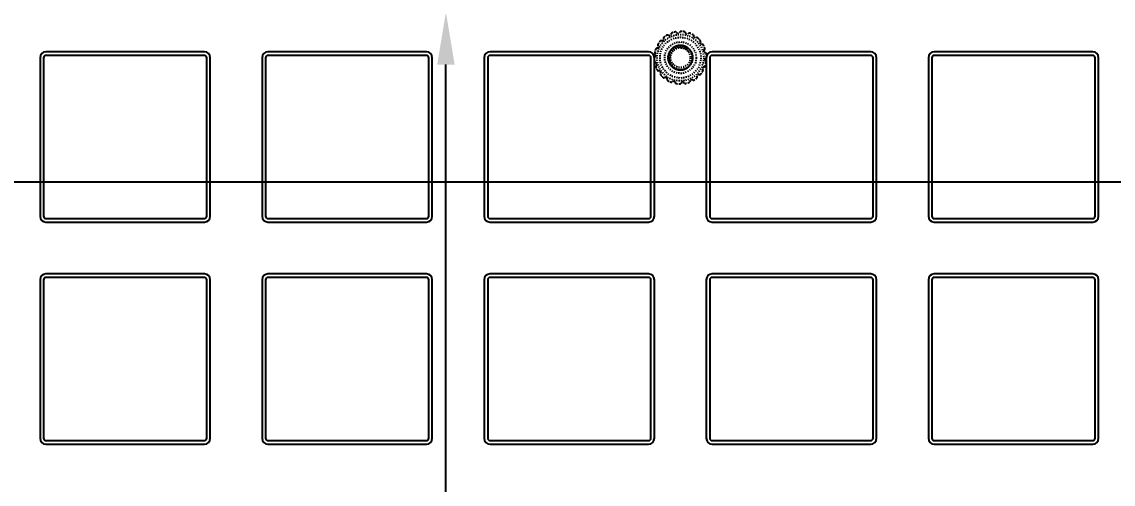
# Model space of a CAD drawing. Header units: inches. Extents: x 1493 to 1950, y -14 to 309.
# Drawn here: x 1706.8 to 1800.4, y 201.1 to 240.8 of the extents above; entities that cross this region are included whole.
import ezdxf

# ---------------------------------------------------------------- set-up
doc = ezdxf.new("R2010")
doc.units = ezdxf.units.IN
doc.header["$LTSCALE"] = 0.909449
doc.header["$MEASUREMENT"] = 0
doc.header["$PDMODE"] = 3
doc.header["$PDSIZE"] = 0.3125
doc.linetypes.add('HIDDEN', pattern=[0.2, 0.1, -0.1])
doc.linetypes.add('PHANTOM', pattern=[0.8, 0.45, -0.05, 0.1, -0.05, 0.1, -0.05])
doc.layers.get('0').update_dxf_attribs({"linetype": 'CONTINUOUS'})
doc.layers.get('Defpoints').update_dxf_attribs({"linetype": 'CONTINUOUS'})
doc.layers.add('DEFAULT_2', color=8, linetype='HIDDEN')
doc.layers.add('DEFAULT_3', color=7, linetype='PHANTOM')
doc.styles.get("Standard").update_dxf_attribs({"font": 'txt', "width": 0.8})
doc.dimstyles.get("Standard").update_dxf_attribs({"dimtxt": 6, "dimasz": 4.5, "dimexe": 1, "dimexo": 1, "dimgap": 0.09, "dimtad": 0, "dimzin": 1, "dimdsep": 46, "dimtxsty": 'Standard', "dimcen": 0.09, "dimclrd": 5, "dimclre": 5, "dimclrt": 1, "dimadec": 0, "dimazin": 0, "dimtp": 0.01, "dimtm": 0.01, "dimtfac": 1, "dimtofl": 0, "dimtmove": 0, "dimatfit": 3, "dimfxl": 0, "dimtolj": 1, "dimtzin": 4, "dimarcsym": 0})

# ---------------------------------------------------------------- blocks, each defined once
blk = doc.blocks.new('*D12')
at = {"layer": 'DEFAULT_3', "color": 3, "linetype": 'ByBlock', "lineweight": -2}
for p, q in [((1590.42, 219.292), (1590.42, 228.021)), ((1590.42, 227.021), (1585.92, 227.021)), ((1855.37, 227.021), (1594.92, 227.021)), ((1859.87, 226.292), (1859.87, 226.021))]:
    blk.add_line(p, q, dxfattribs=at)
at = {"layer": 'DEFAULT_3', "color": 3, "linetype": 'ByBlock'}
for points in [[(1594.92, 227.771), (1594.92, 226.271), (1590.42, 227.021)], [(1855.37, 226.271), (1855.37, 227.771), (1859.87, 227.021)]]:
    blk.add_solid(points, dxfattribs=at)
at = {"layer": 'Defpoints', "color": 0, "linetype": 'ByBlock'}
for p in [(1590.42, 227.021), (1859.87, 227.292), (1590.42, 218.292)]:
    blk.add_point(p, dxfattribs=at)
at = {"layer": 'DEFAULT_3', "color": 3, "linetype": 'ByBlock', "insert": (1567.03, 227.021), "char_height": 6, "attachment_point": 5}
blk.add_mtext('\\A1;269.45%%P0.1', dxfattribs=at)
blk = doc.blocks.new('*D19')
at = {"layer": 'DEFAULT_3', "color": 3, "linetype": 'ByBlock', "lineweight": -2}
for p, q in [((1743.135, 241.592), (1743.135, 246.092)), ((1742.135, 241.592), (1742.135, 241.592)), ((1743.135, 143.692), (1743.135, 237.092)), ((1747.645, 139.192), (1742.135, 139.192))]:
    blk.add_line(p, q, dxfattribs=at)
at = {"layer": 'DEFAULT_3', "color": 3, "linetype": 'ByBlock'}
for points in [[(1743.885, 237.092), (1742.385, 237.092), (1743.135, 241.592)], [(1742.385, 143.692), (1743.885, 143.692), (1743.135, 139.192)]]:
    blk.add_solid(points, dxfattribs=at)
at = {"layer": 'Defpoints', "color": 0, "linetype": 'ByBlock'}
for p in [(1743.135, 241.592), (1743.135, 241.592), (1748.645, 139.192)]:
    blk.add_point(p, dxfattribs=at)
at = {"layer": 'DEFAULT_3', "color": 3, "linetype": 'ByBlock', "insert": (1743.135, 263.382), "char_height": 6, "attachment_point": 5, "rotation": 90}
blk.add_mtext('\\A1;102.40%%P0.1', dxfattribs=at)

msp = doc.modelspace()

# ---------------------------------------------------------------- linework, layer by layer
at = {"color": 7, "linetype": 'Continuous'}
for p, q in [((1722.42, 238.192), (1708.82, 238.192)), ((1722.42, 237.892), (1708.82, 237.892)), ((1741.47, 238.192), (1727.87, 238.192)), ((1741.47, 237.892), (1727.87, 237.892)), ((1760.52, 238.192), (1746.92, 238.192)), ((1760.52, 237.892), (1746.92, 237.892)), ((1779.57, 238.192), (1765.97, 238.192)), ((1779.57, 237.892), (1765.97, 237.892)), ((1798.62, 238.192), (1785.02, 238.192)), ((1798.62, 237.892), (1785.02, 237.892)), ((1708.32, 237.692), (1708.32, 224.092)), ((1708.62, 237.692), (1708.62, 224.092)), ((1722.62, 224.092), (1722.62, 237.692)), ((1722.92, 224.092), (1722.92, 237.692)), ((1727.37, 237.692), (1727.37, 224.092)), ((1727.67, 237.692), (1727.67, 224.092)), ((1741.67, 224.092), (1741.67, 237.692)), ((1741.97, 224.092), (1741.97, 237.692)), ((1746.42, 237.692), (1746.42, 224.092)), ((1746.72, 237.692), (1746.72, 224.092)), ((1760.72, 224.092), (1760.72, 237.692)), ((1761.02, 224.092), (1761.02, 237.692)), ((1765.47, 237.692), (1765.47, 224.092)), ((1765.77, 237.692), (1765.77, 224.092)), ((1779.77, 224.092), (1779.77, 237.692)), ((1780.07, 224.092), (1780.07, 237.692)), ((1784.52, 237.692), (1784.52, 224.092)), ((1784.82, 237.692), (1784.82, 224.092)), ((1798.82, 224.092), (1798.82, 237.692)), ((1799.12, 224.092), (1799.12, 237.692)), ((1708.82, 223.892), (1722.42, 223.892)), ((1727.87, 223.892), (1741.47, 223.892)), ((1746.92, 223.892), (1760.52, 223.892)), ((1765.97, 223.892), (1779.57, 223.892)), ((1785.02, 223.892), (1798.62, 223.892)), ((1708.82, 223.592), (1722.42, 223.592)), ((1727.87, 223.592), (1741.47, 223.592)), ((1746.92, 223.592), (1760.52, 223.592)), ((1765.97, 223.592), (1779.57, 223.592)), ((1785.02, 223.592), (1798.62, 223.592)), ((1722.42, 219.142), (1708.82, 219.142)), ((1741.47, 219.142), (1727.87, 219.142)), ((1760.52, 219.142), (1746.92, 219.142)), ((1779.57, 219.142), (1765.97, 219.142)), ((1798.62, 219.142), (1785.02, 219.142)), ((1708.32, 218.642), (1708.32, 205.042)), ((1708.62, 218.642), (1708.62, 205.042)), ((1722.42, 218.842), (1708.82, 218.842)), ((1722.62, 205.042), (1722.62, 218.642)), ((1722.92, 205.042), (1722.92, 218.642)), ((1727.37, 218.642), (1727.37, 205.042)), ((1727.67, 218.642), (1727.67, 205.042)), ((1741.47, 218.842), (1727.87, 218.842)), ((1741.67, 205.042), (1741.67, 218.642)), ((1741.97, 205.042), (1741.97, 218.642)), ((1746.42, 218.642), (1746.42, 205.042)), ((1746.72, 218.642), (1746.72, 205.042)), ((1760.52, 218.842), (1746.92, 218.842)), ((1760.72, 205.042), (1760.72, 218.642)), ((1761.02, 205.042), (1761.02, 218.642)), ((1765.47, 218.642), (1765.47, 205.042)), ((1765.77, 218.642), (1765.77, 205.042)), ((1779.57, 218.842), (1765.97, 218.842)), ((1779.77, 205.042), (1779.77, 218.642)), ((1780.07, 205.042), (1780.07, 218.642)), ((1784.52, 218.642), (1784.52, 205.042)), ((1784.82, 218.642), (1784.82, 205.042)), ((1798.62, 218.842), (1785.02, 218.842)), ((1798.82, 205.042), (1798.82, 218.642)), ((1799.12, 205.042), (1799.12, 218.642)), ((1708.82, 204.842), (1722.42, 204.842)), ((1708.82, 204.542), (1722.42, 204.542)), ((1727.87, 204.842), (1741.47, 204.842)), ((1727.87, 204.542), (1741.47, 204.542)), ((1746.92, 204.842), (1760.52, 204.842)), ((1746.92, 204.542), (1760.52, 204.542)), ((1765.97, 204.842), (1779.57, 204.842)), ((1765.97, 204.542), (1779.57, 204.542)), ((1785.02, 204.842), (1798.62, 204.842)), ((1785.02, 204.542), (1798.62, 204.542))]:
    msp.add_line(p, q, dxfattribs=at)
for centre, radius, start, end in [((1708.82, 237.692), 0.5, 90.00013, 180.00011), ((1708.82, 237.692), 0.2, 90.00001, 180.00005), ((1722.42, 237.692), 0.5, 0.00013, 89.99999), ((1722.42, 237.692), 0.2, 0, 90.00003), ((1727.87, 237.692), 0.5, 90.00013, 180.00011), ((1727.87, 237.692), 0.2, 90.00001, 180.00005), ((1741.47, 237.692), 0.5, 0.00013, 89.99999), ((1741.47, 237.692), 0.2, 0, 90.00003), ((1746.92, 237.692), 0.5, 90.00013, 180.00011), ((1746.92, 237.692), 0.2, 90.00001, 180.00005), ((1760.52, 237.692), 0.5, 0.00013, 89.99999), ((1760.52, 237.692), 0.2, 0, 90.00003), ((1765.97, 237.692), 0.5, 90.00013, 180.00011), ((1765.97, 237.692), 0.2, 90.00001, 180.00005), ((1779.57, 237.692), 0.5, 0.00013, 89.99999), ((1779.57, 237.692), 0.2, 0, 90.00003), ((1785.02, 237.692), 0.5, 90.00013, 180.00011), ((1785.02, 237.692), 0.2, 90.00001, 180.00005), ((1798.62, 237.692), 0.5, 0.00013, 89.99999), ((1798.62, 237.692), 0.2, 0, 90.00003), ((1708.82, 224.092), 0.5, 180.00013, 269.99999), ((1708.82, 224.092), 0.2, 180.00001, 270.00001), ((1722.42, 224.092), 0.5, 270.00013, 0.00011), ((1722.42, 224.092), 0.2, 270.00001, 360), ((1727.87, 224.092), 0.5, 180.00013, 269.99999), ((1727.87, 224.092), 0.2, 180.00001, 270.00001), ((1741.47, 224.092), 0.5, 270.00013, 0.00011), ((1741.47, 224.092), 0.2, 270.00001, 360), ((1746.92, 224.092), 0.5, 180.00013, 269.99999), ((1746.92, 224.092), 0.2, 180.00001, 270.00001), ((1760.52, 224.092), 0.5, 270.00013, 0.00011), ((1760.52, 224.092), 0.2, 270.00001, 360), ((1765.97, 224.092), 0.5, 180.00013, 269.99999), ((1765.97, 224.092), 0.2, 180.00001, 270.00001), ((1779.57, 224.092), 0.5, 270.00013, 0.00011), ((1779.57, 224.092), 0.2, 270.00001, 360), ((1785.02, 224.092), 0.5, 180.00013, 269.99999), ((1785.02, 224.092), 0.2, 180.00001, 270.00001), ((1798.62, 224.092), 0.5, 270.00013, 0.00011), ((1798.62, 224.092), 0.2, 270.00001, 360), ((1708.82, 218.642), 0.5, 90.00013, 180.00011), ((1722.42, 218.642), 0.5, 0.00013, 89.99999), ((1727.87, 218.642), 0.5, 90.00013, 180.00011), ((1741.47, 218.642), 0.5, 0.00013, 89.99999), ((1746.92, 218.642), 0.5, 90.00013, 180.00011), ((1760.52, 218.642), 0.5, 0.00013, 89.99999), ((1765.97, 218.642), 0.5, 90.00013, 180.00011), ((1779.57, 218.642), 0.5, 0.00013, 89.99999), ((1785.02, 218.642), 0.5, 90.00013, 180.00011), ((1798.62, 218.642), 0.5, 0.00013, 89.99999), ((1708.82, 218.642), 0.2, 90.00001, 180.00005), ((1722.42, 218.642), 0.2, 0, 90.00003), ((1727.87, 218.642), 0.2, 90.00001, 180.00005), ((1741.47, 218.642), 0.2, 0, 90.00003), ((1746.92, 218.642), 0.2, 90.00001, 180.00005), ((1760.52, 218.642), 0.2, 0, 90.00003), ((1765.97, 218.642), 0.2, 90.00001, 180.00005), ((1779.57, 218.642), 0.2, 0, 90.00003), ((1785.02, 218.642), 0.2, 90.00001, 180.00005), ((1798.62, 218.642), 0.2, 0, 90.00003), ((1708.82, 205.042), 0.5, 180.00013, 269.99999), ((1708.82, 205.042), 0.2, 180.00001, 270.00001), ((1722.42, 205.042), 0.5, 270.00013, 0.00011), ((1722.42, 205.042), 0.2, 270.00001, 360), ((1727.87, 205.042), 0.5, 180.00013, 269.99999), ((1727.87, 205.042), 0.2, 180.00001, 270.00001), ((1741.47, 205.042), 0.5, 270.00013, 0.00011), ((1741.47, 205.042), 0.2, 270.00001, 360), ((1746.92, 205.042), 0.5, 180.00013, 269.99999), ((1746.92, 205.042), 0.2, 180.00001, 270.00001), ((1760.52, 205.042), 0.5, 270.00013, 0.00011), ((1760.52, 205.042), 0.2, 270.00001, 360), ((1765.97, 205.042), 0.5, 180.00013, 269.99999), ((1765.97, 205.042), 0.2, 180.00001, 270.00001), ((1779.57, 205.042), 0.5, 270.00013, 0.00011), ((1779.57, 205.042), 0.2, 270.00001, 360), ((1785.02, 205.042), 0.5, 180.00013, 269.99999), ((1785.02, 205.042), 0.2, 180.00001, 270.00001), ((1798.62, 205.042), 0.5, 270.00013, 0.00011), ((1798.62, 205.042), 0.2, 270.00001, 360)]:
    msp.add_arc(centre, radius, start, end, dxfattribs=at)
at = {"layer": 'DEFAULT_2', "color": 8, "linetype": 'HIDDEN'}
for p, q in [((1762.464, 239.763), (1762.418, 239.641)), ((1762.996, 239.796), (1762.896, 239.878)), ((1763.22, 239.907), (1763.135, 239.808)), ((1763.665, 239.868), (1763.731, 239.756)), ((1763.979, 239.783), (1763.866, 239.72)), ((1761.317, 238.773), (1761.36, 238.65)), ((1761.703, 239.14), (1761.573, 239.139)), ((1761.803, 239.369), (1761.802, 239.239)), ((1762.292, 239.582), (1762.169, 239.625)), ((1763.25, 238.542), (1763.25, 238.739)), ((1764.384, 239.595), (1764.408, 239.467)), ((1764.651, 239.408), (1764.522, 239.387)), ((1764.966, 239.092), (1764.945, 238.964)), ((1765.153, 238.826), (1765.025, 238.85)), ((1761.134, 237.807), (1761.036, 237.722)), ((1761.064, 238.047), (1761.146, 237.946)), ((1761.301, 238.524), (1761.179, 238.478)), ((1765.342, 238.421), (1765.278, 238.308)), ((1765.426, 238.106), (1765.314, 238.173)), ((1761.186, 237.211), (1761.074, 237.277)), ((1761.222, 237.076), (1761.159, 236.963)), ((1763.752, 236.773), (1763.658, 236.946)), ((1765.321, 236.906), (1765.2, 236.86)), ((1765.354, 237.438), (1765.437, 237.337)), ((1765.465, 237.662), (1765.366, 237.577)), ((1761.475, 236.534), (1761.347, 236.558)), ((1761.555, 236.42), (1761.534, 236.292)), ((1761.978, 235.997), (1761.85, 235.976)), ((1762.093, 235.917), (1762.117, 235.789)), ((1764.697, 236.015), (1764.699, 236.145)), ((1764.797, 236.243), (1764.927, 236.245)), ((1765.14, 236.733), (1765.183, 236.611)), ((1762.635, 235.664), (1762.521, 235.6)), ((1762.77, 235.628), (1762.836, 235.516)), ((1763.365, 235.576), (1763.281, 235.477)), ((1763.605, 235.506), (1763.504, 235.588)), ((1764.082, 235.743), (1764.036, 235.621)), ((1764.331, 235.759), (1764.209, 235.802))]:
    msp.add_line(p, q, dxfattribs=at)
for radius in [2, 1.75, 1.35, 0.85]:
    msp.add_circle((1763.25, 237.692), radius, dxfattribs=at)
for centre, radius, start, end in [((1762.558, 239.727), 0.1, 108.78772, 159.31073), ((1763.25, 237.692), 2.25, 101.21228, 108.78772), ((1762.832, 239.801), 0.1, 50.68927, 101.21228), ((1763.059, 239.873), 0.1, 230.68927, 319.31073), ((1763.296, 239.841), 0.1, 88.78772, 139.31073), ((1763.25, 237.692), 2.25, 81.21228, 88.78772), ((1763.579, 239.817), 0.1, 30.68927, 81.21228), ((1763.817, 239.807), 0.1, 210.68927, 299.31073), ((1764.028, 239.696), 0.1, 68.78772, 119.31073), ((1763.25, 237.692), 2.25, 61.21228, 68.78772), ((1764.286, 239.576), 0.1, 10.68927, 61.21228), ((1761.411, 238.806), 0.1, 148.78772, 199.31073), ((1763.25, 237.692), 2.25, 141.21228, 148.78772), ((1761.574, 239.039), 0.1, 90.68927, 141.21228), ((1761.702, 239.24), 0.1, 270.68927, 359.31073), ((1761.903, 239.368), 0.1, 128.78772, 179.31073), ((1763.25, 237.692), 2.25, 121.21228, 128.78772), ((1762.136, 239.531), 0.1, 70.68927, 121.21228), ((1762.325, 239.676), 0.1, 250.68927, 339.31073), ((1764.506, 239.486), 0.1, 190.68927, 279.31073), ((1764.667, 239.309), 0.1, 48.78772, 99.31073), ((1763.25, 237.692), 2.25, 41.21228, 48.78772), ((1764.868, 239.108), 0.1, 350.68927, 41.21228), ((1765.044, 238.948), 0.1, 170.68927, 259.31073), ((1765.135, 238.727), 0.1, 28.78772, 79.31073), ((1763.25, 237.692), 2.25, 21.21228, 28.78772), ((1761.141, 238.11), 0.1, 168.78772, 219.31073), ((1763.25, 237.692), 2.25, 161.21228, 168.78772), ((1761.215, 238.384), 0.1, 110.68927, 161.21228), ((1761.069, 237.883), 0.1, 310.68927, 39.31073), ((1761.266, 238.617), 0.1, 290.68927, 19.31073), ((1763.462, 237.544), 0.825, 53.64653, 58.49447), ((1765.365, 238.259), 0.1, 150.68927, 239.31073), ((1765.255, 238.47), 0.1, 330.68927, 21.21228), ((1765.375, 238.02), 0.1, 8.78772, 59.31073), ((1763.25, 237.692), 2.25, 1.21228, 8.78772), ((1761.101, 237.646), 0.1, 130.68927, 181.21228), ((1763.25, 237.692), 2.25, 181.21228, 188.78772), ((1761.126, 237.363), 0.1, 188.78772, 239.31073), ((1761.246, 236.914), 0.1, 150.68927, 201.21228), ((1763.25, 237.692), 2.25, 201.21228, 208.78772), ((1761.135, 237.125), 0.1, 330.68927, 59.31073), ((1765.235, 236.766), 0.1, 110.68927, 199.31073), ((1765.286, 236.999), 0.1, 290.68927, 341.21228), ((1765.432, 237.501), 0.1, 130.68927, 219.31073), ((1763.25, 237.692), 2.25, 341.21228, 348.78772), ((1765.359, 237.274), 0.1, 348.78772, 39.31073), ((1765.4, 237.737), 0.1, 310.68927, 1.21228), ((1761.366, 236.657), 0.1, 208.78772, 259.31073), ((1761.457, 236.436), 0.1, 350.68927, 79.31073), ((1761.633, 236.275), 0.1, 170.68927, 221.21228), ((1763.25, 237.692), 2.25, 221.21228, 228.78772), ((1761.834, 236.074), 0.1, 228.78772, 279.31073), ((1761.994, 235.898), 0.1, 10.68927, 99.31073), ((1763.25, 237.692), 2.25, 301.21228, 308.78772), ((1764.597, 236.016), 0.1, 308.78772, 359.31073), ((1764.799, 236.143), 0.1, 90.68927, 179.31073), ((1764.926, 236.345), 0.1, 270.68927, 321.21228), ((1763.25, 237.692), 2.25, 321.21228, 328.78772), ((1765.089, 236.578), 0.1, 328.78772, 19.31073), ((1762.215, 235.808), 0.1, 190.68927, 241.21228), ((1763.25, 237.692), 2.25, 241.21228, 248.78772), ((1762.472, 235.688), 0.1, 248.78772, 299.31073), ((1762.684, 235.577), 0.1, 30.68927, 119.31073), ((1762.922, 235.567), 0.1, 210.68927, 261.21228), ((1763.25, 237.692), 2.25, 261.21228, 268.78772), ((1763.205, 235.542), 0.1, 268.78772, 319.31073), ((1763.441, 235.51), 0.1, 50.68927, 139.31073), ((1763.668, 235.583), 0.1, 230.68927, 281.21228), ((1763.25, 237.692), 2.25, 281.21228, 288.78772), ((1763.943, 235.656), 0.1, 288.78772, 339.31073), ((1764.176, 235.707), 0.1, 70.68927, 159.31073), ((1764.364, 235.853), 0.1, 250.68927, 301.21228)]:
    msp.add_arc(centre, radius, start, end, dxfattribs=at)
for points, knots in [([(1763.25, 238.739), (1763.251, 238.74), (1763.253, 238.739), (1763.255, 238.739), (1763.257, 238.739), (1763.26, 238.739), (1763.264, 238.739), (1763.27, 238.739), (1763.277, 238.739), (1763.286, 238.739), (1763.295, 238.738), (1763.307, 238.738), (1763.322, 238.737), (1763.34, 238.736), (1763.364, 238.733), (1763.394, 238.73), (1763.43, 238.724), (1763.477, 238.715), (1763.535, 238.701), (1763.604, 238.679), (1763.671, 238.652), (1763.736, 238.621), (1763.82, 238.573), (1763.918, 238.503), (1764.023, 238.404), (1764.114, 238.291), (1764.212, 238.125), (1764.276, 237.941), (1764.299, 237.75), (1764.297, 237.557), (1764.244, 237.32), (1764.128, 237.106), (1764.004, 236.959), (1763.896, 236.863), (1763.776, 236.782), (1763.603, 236.698), (1763.414, 236.649), (1763.222, 236.641), (1763.03, 236.66), (1762.844, 236.718), (1762.676, 236.812), (1762.522, 236.928), (1762.394, 237.075), (1762.3, 237.243), (1762.248, 237.378), (1762.214, 237.519), (1762.2, 237.662), (1762.206, 237.807), (1762.232, 237.949), (1762.277, 238.087), (1762.34, 238.217), (1762.421, 238.337), (1762.517, 238.445), (1762.628, 238.538), (1762.75, 238.616), (1762.881, 238.676), (1763.066, 238.731), (1763.26, 238.747), (1763.451, 238.723), (1763.637, 238.674), (1763.811, 238.585), (1763.962, 238.466), (1764.094, 238.326), (1764.221, 238.118), (1764.301, 237.838), (1764.301, 237.547), (1764.222, 237.266), (1764.069, 237.018), (1763.856, 236.82), (1763.595, 236.689), (1763.309, 236.632), (1763.019, 236.657), (1762.746, 236.758), (1762.511, 236.931), (1762.362, 237.123), (1762.277, 237.296), (1762.217, 237.479), (1762.195, 237.672), (1762.213, 237.864), (1762.258, 238.051), (1762.341, 238.228), (1762.457, 238.381), (1762.56, 238.484), (1762.675, 238.571), (1762.801, 238.642), (1762.936, 238.695), (1763.076, 238.728), (1763.22, 238.742), (1763.365, 238.736), (1763.507, 238.711), (1763.645, 238.666), (1763.775, 238.602), (1763.895, 238.522), (1764.003, 238.425), (1764.127, 238.279), (1764.22, 238.107), (1764.276, 237.923), (1764.305, 237.732), (1764.291, 237.49), (1764.198, 237.214), (1764.031, 236.975), (1763.807, 236.788), (1763.54, 236.672), (1763.251, 236.631), (1762.963, 236.671), (1762.696, 236.787), (1762.471, 236.973), (1762.304, 237.212), (1762.21, 237.487), (1762.193, 237.778), (1762.235, 237.968), (1762.269, 238.058)], [0, 0, 0, 0, 0.00012, 0.000241, 0.000364, 0.000486, 0.000731, 0.000975, 0.001465, 0.001954, 0.002443, 0.002932, 0.003911, 0.004889, 0.005868, 0.007825, 0.009782, 0.011739, 0.015652, 0.019566, 0.023479, 0.027392, 0.031306, 0.039129, 0.046951, 0.054774, 0.062597, 0.078205, 0.086027, 0.09385, 0.109459, 0.125067, 0.13289, 0.140713, 0.148535, 0.156358, 0.171967, 0.17979, 0.187613, 0.203222, 0.211045, 0.218867, 0.234477, 0.242299, 0.250122, 0.257945, 0.265768, 0.27359, 0.281413, 0.289236, 0.297059, 0.304881, 0.312704, 0.320527, 0.32835, 0.336172, 0.343995, 0.359604, 0.367427, 0.37525, 0.390859, 0.398682, 0.406504, 0.422114, 0.437721, 0.45333, 0.468939, 0.484547, 0.500156, 0.515764, 0.531373, 0.546981, 0.56259, 0.578198, 0.593807, 0.60163, 0.609452, 0.625062, 0.632884, 0.640707, 0.656317, 0.664139, 0.671962, 0.679785, 0.687608, 0.69543, 0.703253, 0.711076, 0.718899, 0.726721, 0.734544, 0.742367, 0.75019, 0.758012, 0.765835, 0.781444, 0.789267, 0.79709, 0.812699, 0.828307, 0.843916, 0.859524, 0.875133, 0.890741, 0.906349, 0.921958, 0.937566, 0.953175, 0.968783, 0.984392, 1, 1, 1, 1]), ([(1763.752, 236.773), (1763.836, 236.818), (1763.993, 236.934), (1764.171, 237.165), (1764.28, 237.435), (1764.31, 237.725), (1764.262, 238.012), (1764.136, 238.275), (1763.944, 238.495), (1763.699, 238.652), (1763.421, 238.739), (1763.13, 238.745), (1762.848, 238.674), (1762.596, 238.527), (1762.427, 238.352), (1762.324, 238.189), (1762.245, 238.013), (1762.203, 237.823), (1762.201, 237.63), (1762.22, 237.487), (1762.258, 237.347), (1762.314, 237.214), (1762.389, 237.09), (1762.48, 236.978), (1762.585, 236.879), (1762.703, 236.795), (1762.831, 236.728), (1762.968, 236.68), (1763.109, 236.651), (1763.254, 236.641), (1763.398, 236.651), (1763.586, 236.692), (1763.765, 236.771), (1763.921, 236.883), (1764.06, 237.016), (1764.171, 237.176), (1764.245, 237.354), (1764.295, 237.54), (1764.307, 237.783), (1764.243, 238.067), (1764.103, 238.323), (1763.899, 238.531), (1763.646, 238.676), (1763.364, 238.747), (1763.072, 238.737), (1762.794, 238.65), (1762.551, 238.489), (1762.36, 238.27), (1762.237, 238.005), (1762.197, 237.766), (1762.206, 237.573), (1762.241, 237.384), (1762.315, 237.203), (1762.423, 237.044), (1762.552, 236.901), (1762.709, 236.786), (1762.885, 236.706), (1763.023, 236.666), (1763.167, 236.645), (1763.311, 236.643), (1763.455, 236.661), (1763.594, 236.699), (1763.727, 236.756), (1763.851, 236.83), (1763.964, 236.921), (1764.063, 237.026), (1764.147, 237.144), (1764.214, 237.273), (1764.262, 237.409), (1764.301, 237.597), (1764.3, 237.792), (1764.261, 237.981), (1764.195, 238.162), (1764.067, 238.368), (1763.853, 238.566), (1763.592, 238.696), (1763.306, 238.752), (1763.016, 238.726), (1762.743, 238.624), (1762.509, 238.45), (1762.33, 238.22), (1762.222, 237.949), (1762.189, 237.66), (1762.239, 237.373), (1762.363, 237.109), (1762.492, 236.963), (1762.564, 236.9)], [0, 0, 0, 0, 0.015607, 0.031223, 0.046835, 0.06245, 0.078063, 0.093677, 0.10929, 0.124903, 0.140518, 0.156129, 0.171746, 0.187356, 0.202973, 0.210795, 0.21862, 0.234238, 0.24206, 0.249884, 0.257712, 0.265539, 0.273362, 0.281185, 0.289013, 0.29684, 0.304663, 0.312486, 0.320313, 0.328141, 0.335965, 0.343787, 0.359406, 0.36723, 0.375052, 0.39067, 0.398495, 0.406317, 0.421934, 0.437545, 0.45316, 0.468772, 0.484387, 0.5, 0.515613, 0.531228, 0.54684, 0.562455, 0.578066, 0.593683, 0.601505, 0.60933, 0.624948, 0.63277, 0.640594, 0.656213, 0.664035, 0.671859, 0.679687, 0.687514, 0.695337, 0.70316, 0.710987, 0.718815, 0.726638, 0.734461, 0.742288, 0.750116, 0.75794, 0.765762, 0.78138, 0.789205, 0.797027, 0.812644, 0.828254, 0.843871, 0.859482, 0.875097, 0.89071, 0.906323, 0.921937, 0.93755, 0.953165, 0.968777, 0.984393, 1, 1, 1, 1]), ([(1762.564, 236.9), (1762.637, 236.837), (1762.8, 236.731), (1763.078, 236.645), (1763.37, 236.637), (1763.652, 236.71), (1763.904, 236.856), (1764.106, 237.066), (1764.245, 237.322), (1764.307, 237.607), (1764.291, 237.898), (1764.195, 238.173), (1764.029, 238.412), (1763.804, 238.597), (1763.581, 238.694), (1763.392, 238.733), (1763.2, 238.746), (1763.007, 238.719), (1762.826, 238.654), (1762.698, 238.586), (1762.581, 238.501), (1762.476, 238.402), (1762.385, 238.289), (1762.312, 238.164), (1762.256, 238.031), (1762.218, 237.891), (1762.201, 237.748), (1762.203, 237.603), (1762.226, 237.46), (1762.267, 237.321), (1762.327, 237.19), (1762.43, 237.027), (1762.567, 236.888), (1762.727, 236.781), (1762.9, 236.696), (1763.089, 236.649), (1763.281, 236.641), (1763.473, 236.66), (1763.705, 236.734), (1763.949, 236.893), (1764.139, 237.114), (1764.264, 237.377), (1764.31, 237.665), (1764.279, 237.954), (1764.168, 238.224), (1763.989, 238.454), (1763.753, 238.625), (1763.48, 238.728), (1763.19, 238.751), (1762.951, 238.704), (1762.774, 238.629), (1762.609, 238.53), (1762.466, 238.398), (1762.354, 238.241), (1762.265, 238.07), (1762.212, 237.882), (1762.199, 237.69), (1762.21, 237.546), (1762.24, 237.404), (1762.289, 237.268), (1762.356, 237.14), (1762.44, 237.023), (1762.54, 236.918), (1762.653, 236.827), (1762.777, 236.753), (1762.911, 236.697), (1763.05, 236.66), (1763.194, 236.643), (1763.339, 236.645), (1763.529, 236.674), (1763.711, 236.743), (1763.874, 236.846), (1764.021, 236.971), (1764.17, 237.163), (1764.279, 237.433), (1764.31, 237.723), (1764.263, 238.01), (1764.137, 238.273), (1763.946, 238.493), (1763.701, 238.652), (1763.423, 238.739), (1763.132, 238.746), (1762.85, 238.675), (1762.598, 238.528), (1762.394, 238.319), (1762.302, 238.148), (1762.269, 238.058)], [0, 0, 0, 0, 0.015607, 0.031223, 0.046835, 0.06245, 0.078063, 0.093677, 0.10929, 0.124903, 0.140518, 0.156129, 0.171746, 0.187356, 0.202973, 0.210795, 0.21862, 0.234238, 0.24206, 0.249884, 0.257712, 0.265539, 0.273362, 0.281185, 0.289013, 0.29684, 0.304663, 0.312486, 0.320313, 0.328141, 0.335965, 0.343787, 0.359406, 0.36723, 0.375052, 0.39067, 0.398495, 0.406317, 0.421934, 0.437545, 0.45316, 0.468772, 0.484387, 0.5, 0.515613, 0.531228, 0.54684, 0.562455, 0.578066, 0.593683, 0.601505, 0.60933, 0.624948, 0.63277, 0.640594, 0.656213, 0.664035, 0.671859, 0.679687, 0.687514, 0.695337, 0.70316, 0.710987, 0.718815, 0.726638, 0.734461, 0.742288, 0.750116, 0.75794, 0.765762, 0.78138, 0.789205, 0.797027, 0.812644, 0.828254, 0.843871, 0.859482, 0.875097, 0.89071, 0.906323, 0.921937, 0.93755, 0.953165, 0.968777, 0.984393, 1, 1, 1, 1]), ([(1763.951, 238.208), (1763.901, 238.284), (1763.805, 238.386), (1763.653, 238.488), (1763.528, 238.546), (1763.396, 238.584), (1763.259, 238.602), (1763.122, 238.599), (1762.986, 238.575), (1762.856, 238.531), (1762.733, 238.468), (1762.621, 238.389), (1762.522, 238.293), (1762.438, 238.184), (1762.37, 238.064), (1762.32, 237.936), (1762.29, 237.801), (1762.279, 237.664), (1762.287, 237.527), (1762.314, 237.392), (1762.376, 237.219), (1762.497, 237.022), (1762.667, 236.865), (1762.824, 236.771), (1762.951, 236.717), (1763.084, 236.681), (1763.22, 236.662), (1763.335, 236.662), (1763.426, 236.671), (1763.494, 236.683), (1763.549, 236.696), (1763.593, 236.709), (1763.626, 236.719), (1763.653, 236.729), (1763.674, 236.737), (1763.69, 236.744), (1763.706, 236.751), (1763.721, 236.758), (1763.737, 236.764), (1763.747, 236.771), (1763.752, 236.773)], [0, 0, 0, 0, 0.062313, 0.093564, 0.124816, 0.15607, 0.187326, 0.218582, 0.249838, 0.281097, 0.312358, 0.343618, 0.374879, 0.406142, 0.437407, 0.468671, 0.499936, 0.531203, 0.562472, 0.59374, 0.625008, 0.687403, 0.749798, 0.781071, 0.812346, 0.84362, 0.874891, 0.906159, 0.921802, 0.937445, 0.953088, 0.96091, 0.968733, 0.976556, 0.980467, 0.984378, 0.988288, 0.9922, 0.99611, 1, 1, 1, 1]), ([(1763.277, 238.541), (1763.341, 238.541), (1763.471, 238.526), (1763.656, 238.459), (1763.82, 238.353), (1763.912, 238.26), (1763.951, 238.208)], [0, 0, 0, 0, 0.250012, 0.499988, 0.749981, 1, 1, 1, 1])]:
    msp.add_open_spline(points, degree=3, knots=knots, dxfattribs=at)

# ---------------------------------------------------------------- dimensions: what is measured, and where the dimension line sits
at = {"layer": 'DEFAULT_3', "linetype": 'ByBlock'}
dim = msp.add_linear_dim(base=(1743.135, 241.592), p1=(1748.645, 139.192), p2=(1743.135, 241.592), angle=90, text='<>%%P0.1', dimstyle='Standard', override={"dimclrd": 3, "dimclre": 3, "dimclrt": 3, "dimtfillclr": 256}, dxfattribs=at)
dim.commit()
dim.dimension.update_dxf_attribs({"geometry": '*D19', "text_midpoint": (1743.135, 263.382), "dimtype": 160})
dim = msp.add_linear_dim(base=(1590.42, 227.021), p1=(1859.87, 227.292), p2=(1590.42, 218.292), text='<>%%P0.1', dimstyle='Standard', override={"dimclrd": 3, "dimclre": 3, "dimclrt": 3, "dimtfillclr": 256}, dxfattribs=at)
dim.commit()
dim.dimension.update_dxf_attribs({"geometry": '*D12', "text_midpoint": (1567.03, 227.021), "dimtype": 160})

doc.saveas('drawing.dxf')
